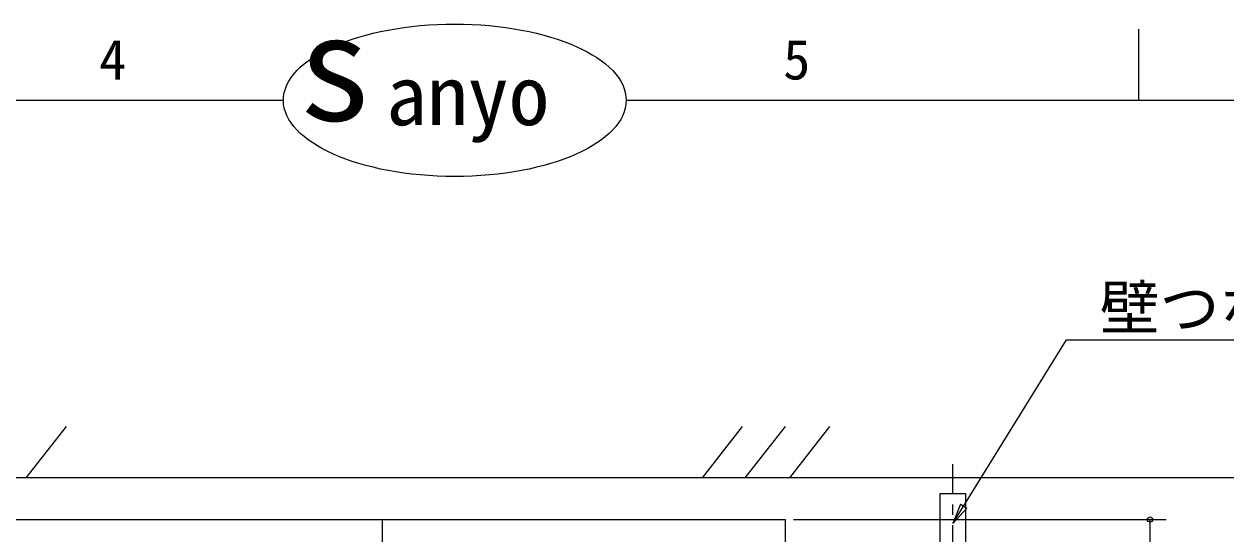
# Model space of a CAD drawing. Units: millimetres, scale not verified. Extents: x -4557 to 13863, y -3693 to 5631.
# Drawn here: x 558 to 2868, y 3316 to 4295 of the extents above; entities that cross this region are included whole.
import ezdxf
from ezdxf.enums import TextEntityAlignment as Align

# ---------------------------------------------------------------- set-up
doc = ezdxf.new("R2010")
doc.units = ezdxf.units.MM
doc.header["$LTSCALE"] = 20
doc.header["$PDMODE"] = 32
doc.header["$PDSIZE"] = 10
doc.linetypes.add('CHAIN1', pattern=[8, 5, -1, 1, -1])
for name, color, linetype, lineweight in [('0-0_0', 134, 'Continuous', 18), ('0-D_外形線', 5, 'Continuous', 18), ('0-E_寸法', 5, 'Continuous', 18), ('0-F_寸法線', 7, 'Continuous', 18), ('1-0_中心線', 1, 'CHAIN1', 18)]:
    doc.layers.add(name, color=color, linetype=linetype, lineweight=lineweight)
doc.styles.add('ＭＳ ゴシック', font='')
doc.styles.get('ＭＳ ゴシック').set_extended_font_data('MS Gothic')

msp = doc.modelspace()

# ---------------------------------------------------------------- linework, layer by layer
at = {"layer": '0-0_0'}
msp.add_line((2700.84, 4149), (2700.84, 4285.62), dxfattribs=at)
at = {"layer": '0-0_0', "color": 7}
for p, q in [((-3873.99, 4149), (1056.36, 4149)), ((1715.39, 4149), (6645.73, 4149))]:
    msp.add_line(p, q, dxfattribs=at)
at = {"layer": '0-0_0', "color": 5}
msp.add_line((2318.35, 3392.7), (2318.35, 3242.7), dxfattribs=at)
at = {"layer": '0-0_0', "color": 7}
msp.add_ellipse((1385.87, 4149), major_axis=(329.52, 0), ratio=0.444528, dxfattribs=at)
at = {"layer": '0-D_外形線'}
msp.add_line((4391.09, 3423.29), (-1958.52, 3423.29), dxfattribs=at)
at = {"layer": '0-D_外形線', "color": 4, "lineweight": 9}
for p, q in [((521.59, 3343.29), (1246.59, 3343.29)), ((1246.59, 3268.29), (1246.59, 3343.29)), ((1246.59, 3343.29), (2021.59, 3343.29)), ((2021.59, 3268.29), (2021.59, 3343.29))]:
    msp.add_line(p, q, dxfattribs=at)
at = {"layer": '0-D_外形線'}
msp.add_lwpolyline([(2318.35, 3242.7), (2368.35, 3242.7), (2368.35, 3392.7), (2318.35, 3392.7)], dxfattribs=at)
at = {"layer": '0-E_寸法', "color": 7}
for p, q in [((2343.35, 3335.57), (2561.93, 3688.53)), ((2561.93, 3688.53), (3656.93, 3688.53)), ((2358.19, 3372.72), (2343.35, 3335.57)), ((2370, 3365.4), (2343.35, 3335.57)), ((2358.19, 3372.72), (2370, 3365.4))]:
    msp.add_line(p, q, dxfattribs=at)
at = {"layer": '0-F_寸法線'}
for p, q in [((561.98, 3423.29), (639.04, 3521.92)), ((1862.15, 3423.29), (1939.21, 3521.92)), ((1944.35, 3423.29), (2021.42, 3521.92)), ((2029.98, 3423.29), (2107.05, 3521.92)), ((2037.22, 3343.29), (2753.7, 3343.29)), ((2722.45, 2193.29), (2722.45, 3343.29))]:
    msp.add_line(p, q, dxfattribs=at)
msp.add_point((2722.45, 3343.29), dxfattribs=at)
at = {"layer": '1-0_中心線'}
msp.add_line((2343.35, 2272.48), (2343.35, 3449.74), dxfattribs=at)

# ---------------------------------------------------------------- texts
at = {"layer": '0-0_0', "style": 'ＭＳ ゴシック'}
for s, p in [('4', (702.16, 4165.83)), ('5', (2017.12, 4165.83))]:
    msp.add_text(s, height=76.92, dxfattribs=at).set_placement(p, align=Align.BOTTOM_LEFT)
at = {"layer": '0-0_0', "color": 7, "style": 'ＭＳ ゴシック'}
for s, height, p in [('s', 205.1, (1085.79, 4048.42)), ('anyo', 115.4, (1253.82, 4066.59))]:
    msp.add_text(s, height=height, dxfattribs=at).set_placement(p, align=Align.BOTTOM_LEFT)
at = {"layer": '0-E_寸法', "color": 7, "style": 'ＭＳ ゴシック'}
msp.add_text('壁つなぎ(建枠2段毎）', height=84.46, dxfattribs=at).set_placement((2625.68, 3683.16), align=Align.BOTTOM_LEFT)

doc.saveas('drawing.dxf')
